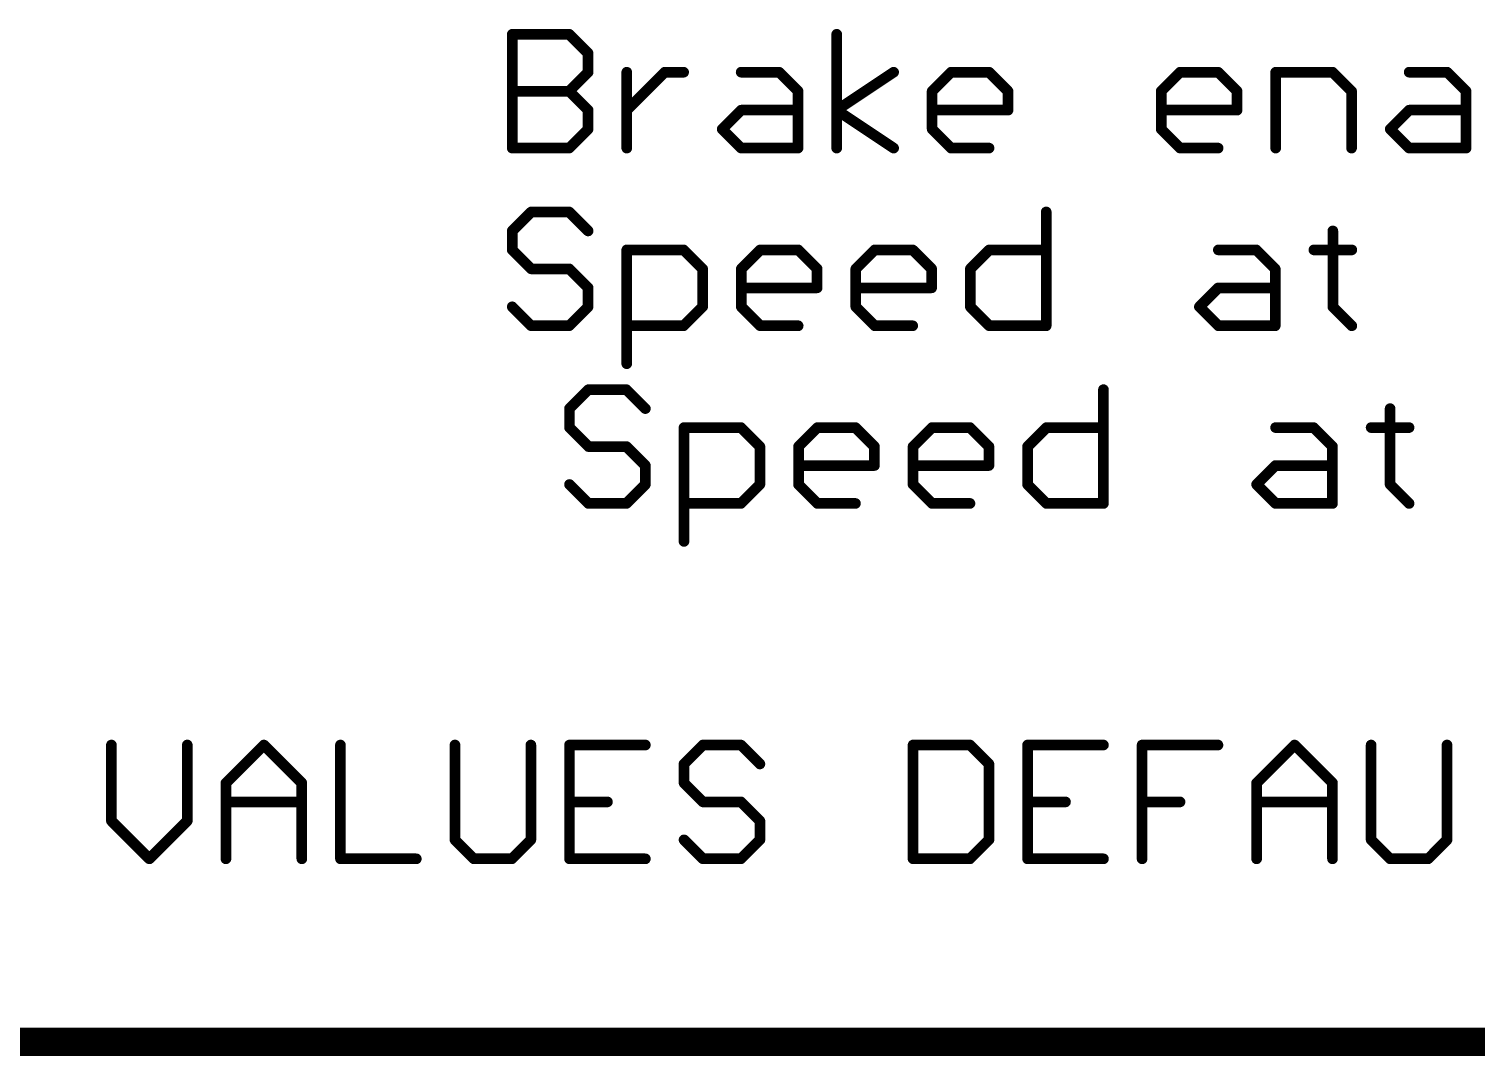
# Model space of a CAD drawing. Extents: x 0 to 387, y 0 to 260.
# Drawn here: x 314.99 to 335.68, y 190.3 to 204.98 of the extents above; entities that cross this region are included whole.
import ezdxf

# ---------------------------------------------------------------- set-up
doc = ezdxf.new("R2010")
doc.units = 0
doc.layers.add('91', color=94, linetype='CONTINUOUS')
doc.layers.add('94', color=14, linetype='CONTINUOUS')

msp = doc.modelspace()

# ---------------------------------------------------------------- linework, layer by layer
at = {"layer": '91', "const_width": 0.4064}
msp.add_lwpolyline([(353.06, 190.5), (294.64, 190.5)], dxfattribs=at)
at = {"layer": '94', "const_width": 0.1524}
for points in [[(321.8978, 203.2762), (321.8978, 204.9032)], [(321.8978, 204.9032), (322.7113, 204.9032)], [(322.7113, 204.9032), (322.9825, 204.632)], [(326.5364, 203.2762), (326.5364, 204.9032)], [(322.9825, 204.632), (322.9825, 204.3609)], [(322.9825, 204.3609), (322.7113, 204.0897)], [(323.535, 203.2762), (323.535, 204.3609)], [(323.535, 203.8185), (324.0773, 204.3609)], [(324.0773, 204.3609), (324.3485, 204.3609)], [(325.1704, 204.3609), (325.7128, 204.3609)], [(325.7128, 204.3609), (325.9839, 204.0897)], [(326.5364, 203.8185), (327.3499, 204.3609)], [(327.9007, 204.0897), (328.1719, 204.3609)], [(328.1719, 204.3609), (328.7142, 204.3609)], [(328.7142, 204.3609), (328.9854, 204.0897)], [(331.175, 204.0897), (331.4462, 204.3609)], [(331.4462, 204.3609), (331.9885, 204.3609)], [(331.9885, 204.3609), (332.2597, 204.0897)], [(332.8122, 203.2762), (332.8122, 204.3609)], [(332.8122, 204.3609), (333.6257, 204.3609)], [(333.6257, 204.3609), (333.8968, 204.0897)], [(334.7205, 204.3609), (335.2628, 204.3609)], [(335.2628, 204.3609), (335.534, 204.0897)], [(321.8978, 204.0897), (322.7113, 204.0897)], [(322.7113, 204.0897), (322.9825, 203.8185)], [(325.9839, 204.0897), (325.9839, 203.2762)], [(327.9007, 203.5474), (327.9007, 204.0897)], [(328.9854, 204.0897), (328.9854, 203.8185)], [(331.175, 203.5474), (331.175, 204.0897)], [(332.2597, 204.0897), (332.2597, 203.8185)], [(333.8968, 204.0897), (333.8968, 203.2762)], [(335.534, 204.0897), (335.534, 203.2762)], [(322.9825, 203.8185), (322.9825, 203.5474)], [(324.8993, 203.5474), (325.1704, 203.8185)], [(325.1704, 203.8185), (325.9839, 203.8185)], [(327.3499, 203.2762), (326.5364, 203.8185)], [(328.9854, 203.8185), (327.9007, 203.8185)], [(332.2597, 203.8185), (331.175, 203.8185)], [(334.4493, 203.5474), (334.7205, 203.8185)], [(334.7205, 203.8185), (335.534, 203.8185)], [(322.9825, 203.5474), (322.7113, 203.2762)], [(325.1704, 203.2762), (324.8993, 203.5474)], [(328.1719, 203.2762), (327.9007, 203.5474)], [(331.4462, 203.2762), (331.175, 203.5474)], [(334.7205, 203.2762), (334.4493, 203.5474)], [(322.7113, 203.2762), (321.8978, 203.2762)], [(325.9839, 203.2762), (325.1704, 203.2762)], [(328.7142, 203.2762), (328.1719, 203.2762)], [(331.9885, 203.2762), (331.4462, 203.2762)], [(335.534, 203.2762), (334.7205, 203.2762)], [(322.169, 202.3632), (321.8978, 202.092)], [(322.7113, 202.3632), (322.169, 202.3632)], [(322.9825, 202.092), (322.7113, 202.3632)], [(329.5311, 202.3632), (329.5311, 200.7362)], [(321.8978, 202.092), (321.8978, 201.8209)], [(333.6291, 202.092), (333.6291, 201.0074)], [(321.8978, 201.8209), (322.169, 201.5497)], [(323.535, 200.1939), (323.535, 201.8209)], [(323.535, 201.8209), (324.3485, 201.8209)], [(324.3485, 201.8209), (324.6196, 201.5497)], [(325.1721, 201.5497), (325.4433, 201.8209)], [(325.4433, 201.8209), (325.9856, 201.8209)], [(325.9856, 201.8209), (326.2568, 201.5497)], [(326.8093, 201.5497), (327.0804, 201.8209)], [(327.0804, 201.8209), (327.6228, 201.8209)], [(327.6228, 201.8209), (327.8939, 201.5497)], [(328.4464, 201.5497), (328.7176, 201.8209)], [(328.7176, 201.8209), (329.5311, 201.8209)], [(331.9919, 201.8209), (332.5342, 201.8209)], [(332.5342, 201.8209), (332.8054, 201.5497)], [(333.3579, 201.8209), (333.9002, 201.8209)], [(322.169, 201.5497), (322.7113, 201.5497)], [(322.7113, 201.5497), (322.9825, 201.2785)], [(324.6196, 201.5497), (324.6196, 201.0074)], [(325.1721, 201.0074), (325.1721, 201.5497)], [(326.2568, 201.5497), (326.2568, 201.2785)], [(326.8093, 201.0074), (326.8093, 201.5497)], [(327.8939, 201.5497), (327.8939, 201.2785)], [(328.4464, 201.0074), (328.4464, 201.5497)], [(332.8054, 201.5497), (332.8054, 200.7362)], [(322.9825, 201.2785), (322.9825, 201.0074)], [(326.2568, 201.2785), (325.1721, 201.2785)], [(327.8939, 201.2785), (326.8093, 201.2785)], [(331.7207, 201.0074), (331.9919, 201.2785)], [(331.9919, 201.2785), (332.8054, 201.2785)], [(322.169, 200.7362), (321.8978, 201.0074)], [(322.9825, 201.0074), (322.7113, 200.7362)], [(324.6196, 201.0074), (324.3485, 200.7362)], [(325.4433, 200.7362), (325.1721, 201.0074)], [(327.0804, 200.7362), (326.8093, 201.0074)], [(328.7176, 200.7362), (328.4464, 201.0074)], [(331.9919, 200.7362), (331.7207, 201.0074)], [(333.6291, 201.0074), (333.9002, 200.7362)], [(322.7113, 200.7362), (322.169, 200.7362)], [(324.3485, 200.7362), (323.535, 200.7362)], [(325.9856, 200.7362), (325.4433, 200.7362)], [(327.6228, 200.7362), (327.0804, 200.7362)], [(329.5311, 200.7362), (328.7176, 200.7362)], [(332.8054, 200.7362), (331.9919, 200.7362)], [(322.9875, 199.8232), (322.7164, 199.552)], [(323.5299, 199.8232), (322.9875, 199.8232)], [(323.801, 199.552), (323.5299, 199.8232)], [(330.3497, 199.8232), (330.3497, 198.1962)], [(322.7164, 199.552), (322.7164, 199.2809)], [(334.4476, 199.552), (334.4476, 198.4674)], [(322.7164, 199.2809), (322.9875, 199.0097)], [(324.3535, 197.6539), (324.3535, 199.2809)], [(324.3535, 199.2809), (325.167, 199.2809)], [(325.167, 199.2809), (325.4382, 199.0097)], [(325.9907, 199.0097), (326.2619, 199.2809)], [(326.2619, 199.2809), (326.8042, 199.2809)], [(326.8042, 199.2809), (327.0754, 199.0097)], [(327.6279, 199.0097), (327.899, 199.2809)], [(327.899, 199.2809), (328.4413, 199.2809)], [(328.4413, 199.2809), (328.7125, 199.0097)], [(329.265, 199.0097), (329.5362, 199.2809)], [(329.5362, 199.2809), (330.3497, 199.2809)], [(332.8105, 199.2809), (333.3528, 199.2809)], [(333.3528, 199.2809), (333.624, 199.0097)], [(334.1765, 199.2809), (334.7188, 199.2809)], [(322.9875, 199.0097), (323.5299, 199.0097)], [(323.5299, 199.0097), (323.801, 198.7385)], [(325.4382, 199.0097), (325.4382, 198.4674)], [(325.9907, 198.4674), (325.9907, 199.0097)], [(327.0754, 199.0097), (327.0754, 198.7385)], [(327.6279, 198.4674), (327.6279, 199.0097)], [(328.7125, 199.0097), (328.7125, 198.7385)], [(329.265, 198.4674), (329.265, 199.0097)], [(333.624, 199.0097), (333.624, 198.1962)], [(323.801, 198.7385), (323.801, 198.4674)], [(327.0754, 198.7385), (325.9907, 198.7385)], [(328.7125, 198.7385), (327.6279, 198.7385)], [(332.5393, 198.4674), (332.8105, 198.7385)], [(332.8105, 198.7385), (333.624, 198.7385)], [(322.9875, 198.1962), (322.7164, 198.4674)], [(323.801, 198.4674), (323.5299, 198.1962)], [(325.4382, 198.4674), (325.167, 198.1962)], [(326.2619, 198.1962), (325.9907, 198.4674)], [(327.899, 198.1962), (327.6279, 198.4674)], [(329.5362, 198.1962), (329.265, 198.4674)], [(332.8105, 198.1962), (332.5393, 198.4674)], [(334.4476, 198.4674), (334.7188, 198.1962)], [(323.5299, 198.1962), (322.9875, 198.1962)], [(325.167, 198.1962), (324.3535, 198.1962)], [(326.8042, 198.1962), (326.2619, 198.1962)], [(328.4413, 198.1962), (327.899, 198.1962)], [(330.3497, 198.1962), (329.5362, 198.1962)], [(333.624, 198.1962), (332.8105, 198.1962)], [(316.1678, 194.7432), (316.1678, 193.6585)], [(317.2524, 193.6585), (317.2524, 194.7432)], [(317.8049, 194.2009), (318.3472, 194.7432)], [(318.3472, 194.7432), (318.8896, 194.2009)], [(319.4421, 194.7432), (319.4421, 193.1162)], [(321.0792, 194.7432), (321.0792, 193.3874)], [(322.1639, 193.3874), (322.1639, 194.7432)], [(323.801, 194.7432), (322.7164, 194.7432)], [(322.7164, 194.7432), (322.7164, 193.1162)], [(324.6247, 194.7432), (324.3535, 194.472)], [(325.167, 194.7432), (324.6247, 194.7432)], [(325.4382, 194.472), (325.167, 194.7432)], [(327.6279, 194.7432), (327.6279, 193.1162)], [(328.4413, 194.7432), (327.6279, 194.7432)], [(328.7125, 194.472), (328.4413, 194.7432)], [(330.3497, 194.7432), (329.265, 194.7432)], [(329.265, 194.7432), (329.265, 193.1162)], [(330.9022, 193.1162), (330.9022, 194.7432)], [(330.9022, 194.7432), (331.9868, 194.7432)], [(332.5393, 194.2009), (333.0817, 194.7432)], [(333.0817, 194.7432), (333.624, 194.2009)], [(334.1765, 194.7432), (334.1765, 193.3874)], [(335.2611, 193.3874), (335.2611, 194.7432)], [(324.3535, 194.472), (324.3535, 194.2009)], [(328.7125, 193.3874), (328.7125, 194.472)], [(317.8049, 193.1162), (317.8049, 194.2009)], [(318.8896, 194.2009), (318.8896, 193.1162)], [(324.3535, 194.2009), (324.6247, 193.9297)], [(332.5393, 193.1162), (332.5393, 194.2009)], [(333.624, 194.2009), (333.624, 193.1162)], [(317.8049, 193.9297), (318.8896, 193.9297)], [(322.7164, 193.9297), (323.2587, 193.9297)], [(324.6247, 193.9297), (325.167, 193.9297)], [(325.167, 193.9297), (325.4382, 193.6585)], [(329.265, 193.9297), (329.8073, 193.9297)], [(330.9022, 193.9297), (331.4445, 193.9297)], [(332.5393, 193.9297), (333.624, 193.9297)], [(316.1678, 193.6585), (316.7101, 193.1162)], [(316.7101, 193.1162), (317.2524, 193.6585)], [(325.4382, 193.6585), (325.4382, 193.3874)], [(321.0792, 193.3874), (321.3504, 193.1162)], [(321.8927, 193.1162), (322.1639, 193.3874)], [(324.6247, 193.1162), (324.3535, 193.3874)], [(325.4382, 193.3874), (325.167, 193.1162)], [(328.4413, 193.1162), (328.7125, 193.3874)], [(334.1765, 193.3874), (334.4476, 193.1162)], [(334.99, 193.1162), (335.2611, 193.3874)], [(319.4421, 193.1162), (320.5267, 193.1162)], [(321.3504, 193.1162), (321.8927, 193.1162)], [(322.7164, 193.1162), (323.801, 193.1162)], [(325.167, 193.1162), (324.6247, 193.1162)], [(327.6279, 193.1162), (328.4413, 193.1162)], [(329.265, 193.1162), (330.3497, 193.1162)], [(334.4476, 193.1162), (334.99, 193.1162)]]:
    msp.add_lwpolyline(points, dxfattribs=at)
at = {"layer": '94', "const_width": 0.0762}
for points in [[(321.9359, 204.9032, 1), (321.8597, 204.9032)], [(321.8978, 204.9413, 1), (321.8978, 204.8651)], [(322.7382, 204.9301, 1), (322.6844, 204.8762)], [(322.7113, 204.8651, 1), (322.7113, 204.9413)], [(326.5745, 204.9032, 1), (326.4983, 204.9032)], [(323.0206, 204.632, 1), (322.9444, 204.632)], [(322.9555, 204.6051, 1), (323.0094, 204.659)], [(322.9444, 204.3609, 1), (323.0206, 204.3609)], [(323.0094, 204.3339, 1), (322.9555, 204.3878)], [(323.5731, 204.3609, 1), (323.4969, 204.3609)], [(324.0773, 204.399, 1), (324.0773, 204.3228)], [(324.1042, 204.3339, 1), (324.0504, 204.3878)], [(324.3485, 204.3228, 1), (324.3485, 204.399)], [(325.1704, 204.399, 1), (325.1704, 204.3228)], [(325.7397, 204.3878, 1), (325.6858, 204.3339)], [(325.7128, 204.3228, 1), (325.7128, 204.399)], [(327.371, 204.3292, 1), (327.3288, 204.3926)], [(328.1719, 204.399, 1), (328.1719, 204.3228)], [(328.1988, 204.3339, 1), (328.1449, 204.3878)], [(328.7412, 204.3878, 1), (328.6873, 204.3339)], [(328.7142, 204.3228, 1), (328.7142, 204.399)], [(331.4462, 204.399, 1), (331.4462, 204.3228)], [(331.4731, 204.3339, 1), (331.4192, 204.3878)], [(332.0155, 204.3878, 1), (331.9616, 204.3339)], [(331.9885, 204.3228, 1), (331.9885, 204.399)], [(332.8503, 204.3609, 1), (332.7741, 204.3609)], [(332.8122, 204.399, 1), (332.8122, 204.3228)], [(333.6526, 204.3878, 1), (333.5987, 204.3339)], [(333.6257, 204.3228, 1), (333.6257, 204.399)], [(334.7205, 204.399, 1), (334.7205, 204.3228)], [(335.2898, 204.3878, 1), (335.2359, 204.3339)], [(335.2628, 204.3228, 1), (335.2628, 204.399)], [(321.8978, 204.1278, 1), (321.8978, 204.0516)], [(322.7382, 204.1166, 1), (322.6844, 204.0628)], [(322.6844, 204.1166, 1), (322.7382, 204.0628)], [(322.7113, 204.0516, 1), (322.7113, 204.1278)], [(326.022, 204.0897, 1), (325.9458, 204.0897)], [(325.957, 204.0628, 1), (326.0109, 204.1166)], [(327.9388, 204.0897, 1), (327.8626, 204.0897)], [(327.8738, 204.1166, 1), (327.9277, 204.0628)], [(329.0235, 204.0897, 1), (328.9473, 204.0897)], [(328.9584, 204.0628, 1), (329.0123, 204.1166)], [(331.2131, 204.0897, 1), (331.1369, 204.0897)], [(331.1481, 204.1166, 1), (331.202, 204.0628)], [(332.2978, 204.0897, 1), (332.2216, 204.0897)], [(332.2327, 204.0628, 1), (332.2866, 204.1166)], [(333.9349, 204.0897, 1), (333.8587, 204.0897)], [(333.8699, 204.0628, 1), (333.9238, 204.1166)], [(335.5721, 204.0897, 1), (335.4959, 204.0897)], [(335.5071, 204.0628, 1), (335.5609, 204.1166)], [(323.0206, 203.8185, 1), (322.9444, 203.8185)], [(322.9555, 203.7916, 1), (323.0094, 203.8455)], [(323.508, 203.8455, 1), (323.5619, 203.7916)], [(325.1704, 203.8566, 1), (325.1704, 203.7804)], [(325.1974, 203.7916, 1), (325.1435, 203.8455)], [(325.9839, 203.7804, 1), (325.9839, 203.8566)], [(326.5576, 203.8502, 1), (326.5153, 203.7868)], [(326.5153, 203.8502, 1), (326.5576, 203.7868)], [(327.9007, 203.8566, 1), (327.9007, 203.7804)], [(328.9473, 203.8185, 1), (329.0235, 203.8185)], [(328.9854, 203.7804, 1), (328.9854, 203.8566)], [(331.175, 203.8566, 1), (331.175, 203.7804)], [(332.2216, 203.8185, 1), (332.2978, 203.8185)], [(332.2597, 203.7804, 1), (332.2597, 203.8566)], [(334.7205, 203.8566, 1), (334.7205, 203.7804)], [(334.7474, 203.7916, 1), (334.6936, 203.8455)], [(335.534, 203.7804, 1), (335.534, 203.8566)], [(322.9444, 203.5474, 1), (323.0206, 203.5474)], [(323.0094, 203.5204, 1), (322.9555, 203.5743)], [(324.9262, 203.5743, 1), (324.8723, 203.5204)], [(324.8723, 203.5743, 1), (324.9262, 203.5204)], [(327.9277, 203.5743, 1), (327.8738, 203.5204)], [(327.8626, 203.5474, 1), (327.9388, 203.5474)], [(331.202, 203.5743, 1), (331.1481, 203.5204)], [(331.1369, 203.5474, 1), (331.2131, 203.5474)], [(334.4763, 203.5743, 1), (334.4224, 203.5204)], [(334.4224, 203.5743, 1), (334.4763, 203.5204)], [(321.8978, 203.3143, 1), (321.8978, 203.2381)], [(321.8597, 203.2762, 1), (321.9359, 203.2762)], [(322.6844, 203.3031, 1), (322.7382, 203.2493)], [(322.7113, 203.2381, 1), (322.7113, 203.3143)], [(323.4969, 203.2762, 1), (323.5731, 203.2762)], [(325.1704, 203.3143, 1), (325.1704, 203.2381)], [(325.1435, 203.2493, 1), (325.1974, 203.3031)], [(325.9458, 203.2762, 1), (326.022, 203.2762)], [(325.9839, 203.2381, 1), (325.9839, 203.3143)], [(326.4983, 203.2762, 1), (326.5745, 203.2762)], [(327.3288, 203.2445, 1), (327.371, 203.3079)], [(328.1719, 203.3143, 1), (328.1719, 203.2381)], [(328.1449, 203.2493, 1), (328.1988, 203.3031)], [(328.7142, 203.2381, 1), (328.7142, 203.3143)], [(331.4462, 203.3143, 1), (331.4462, 203.2381)], [(331.4192, 203.2493, 1), (331.4731, 203.3031)], [(331.9885, 203.2381, 1), (331.9885, 203.3143)], [(332.7741, 203.2762, 1), (332.8503, 203.2762)], [(333.8587, 203.2762, 1), (333.9349, 203.2762)], [(334.7205, 203.3143, 1), (334.7205, 203.2381)], [(334.6936, 203.2493, 1), (334.7474, 203.3031)], [(335.4959, 203.2762, 1), (335.5721, 203.2762)], [(335.534, 203.2381, 1), (335.534, 203.3143)], [(322.169, 202.4013, 1), (322.169, 202.3251)], [(322.1959, 202.3362, 1), (322.142, 202.3901)], [(322.7382, 202.3901, 1), (322.6844, 202.3362)], [(322.7113, 202.3251, 1), (322.7113, 202.4013)], [(329.5692, 202.3632, 1), (329.493, 202.3632)], [(321.9359, 202.092, 1), (321.8597, 202.092)], [(321.8709, 202.119, 1), (321.9248, 202.0651)], [(322.9555, 202.0651, 1), (323.0094, 202.119)], [(333.6672, 202.092, 1), (333.591, 202.092)], [(321.9248, 201.8478, 1), (321.8709, 201.7939)], [(321.8597, 201.8209, 1), (321.9359, 201.8209)], [(323.5731, 201.8209, 1), (323.4969, 201.8209)], [(323.535, 201.859, 1), (323.535, 201.7828)], [(324.3754, 201.8478, 1), (324.3215, 201.7939)], [(324.3485, 201.7828, 1), (324.3485, 201.859)], [(325.4433, 201.859, 1), (325.4433, 201.7828)], [(325.4702, 201.7939, 1), (325.4163, 201.8478)], [(326.0126, 201.8478, 1), (325.9587, 201.7939)], [(325.9856, 201.7828, 1), (325.9856, 201.859)], [(327.0804, 201.859, 1), (327.0804, 201.7828)], [(327.1074, 201.7939, 1), (327.0535, 201.8478)], [(327.6497, 201.8478, 1), (327.5958, 201.7939)], [(327.6228, 201.7828, 1), (327.6228, 201.859)], [(328.7176, 201.859, 1), (328.7176, 201.7828)], [(328.7445, 201.7939, 1), (328.6907, 201.8478)], [(329.5311, 201.7828, 1), (329.5311, 201.859)], [(331.9919, 201.859, 1), (331.9919, 201.7828)], [(332.5612, 201.8478, 1), (332.5073, 201.7939)], [(332.5342, 201.7828, 1), (332.5342, 201.859)], [(333.3579, 201.859, 1), (333.3579, 201.7828)], [(333.9002, 201.7828, 1), (333.9002, 201.859)], [(322.169, 201.5878, 1), (322.169, 201.5116)], [(322.142, 201.5228, 1), (322.1959, 201.5766)], [(322.7382, 201.5766, 1), (322.6844, 201.5228)], [(322.7113, 201.5116, 1), (322.7113, 201.5878)], [(324.6577, 201.5497, 1), (324.5815, 201.5497)], [(324.5927, 201.5228, 1), (324.6466, 201.5766)], [(325.2102, 201.5497, 1), (325.134, 201.5497)], [(325.1452, 201.5766, 1), (325.1991, 201.5228)], [(326.2949, 201.5497, 1), (326.2187, 201.5497)], [(326.2298, 201.5228, 1), (326.2837, 201.5766)], [(326.8474, 201.5497, 1), (326.7712, 201.5497)], [(326.7823, 201.5766, 1), (326.8362, 201.5228)], [(327.932, 201.5497, 1), (327.8558, 201.5497)], [(327.867, 201.5228, 1), (327.9209, 201.5766)], [(328.4845, 201.5497, 1), (328.4083, 201.5497)], [(328.4195, 201.5766, 1), (328.4734, 201.5228)], [(332.8435, 201.5497, 1), (332.7673, 201.5497)], [(332.7785, 201.5228, 1), (332.8323, 201.5766)], [(323.0206, 201.2785, 1), (322.9444, 201.2785)], [(322.9555, 201.2516, 1), (323.0094, 201.3055)], [(325.1721, 201.3166, 1), (325.1721, 201.2404)], [(326.2187, 201.2785, 1), (326.2949, 201.2785)], [(326.2568, 201.2404, 1), (326.2568, 201.3166)], [(326.8093, 201.3166, 1), (326.8093, 201.2404)], [(327.8558, 201.2785, 1), (327.932, 201.2785)], [(327.8939, 201.2404, 1), (327.8939, 201.3166)], [(331.9919, 201.3166, 1), (331.9919, 201.2404)], [(332.0189, 201.2516, 1), (331.965, 201.3055)], [(332.8054, 201.2404, 1), (332.8054, 201.3166)], [(321.9248, 201.0343, 1), (321.8709, 200.9804)], [(322.9444, 201.0074, 1), (323.0206, 201.0074)], [(323.0094, 200.9804, 1), (322.9555, 201.0343)], [(324.5815, 201.0074, 1), (324.6577, 201.0074)], [(324.6466, 200.9804, 1), (324.5927, 201.0343)], [(325.1991, 201.0343, 1), (325.1452, 200.9804)], [(325.134, 201.0074, 1), (325.2102, 201.0074)], [(326.8362, 201.0343, 1), (326.7823, 200.9804)], [(326.7712, 201.0074, 1), (326.8474, 201.0074)], [(328.4734, 201.0343, 1), (328.4195, 200.9804)], [(328.4083, 201.0074, 1), (328.4845, 201.0074)], [(331.7477, 201.0343, 1), (331.6938, 200.9804)], [(331.6938, 201.0343, 1), (331.7477, 200.9804)], [(333.656, 201.0343, 1), (333.6021, 200.9804)], [(333.591, 201.0074, 1), (333.6672, 201.0074)], [(322.169, 200.7743, 1), (322.169, 200.6981)], [(322.142, 200.7093, 1), (322.1959, 200.7631)], [(322.6844, 200.7631, 1), (322.7382, 200.7093)], [(322.7113, 200.6981, 1), (322.7113, 200.7743)], [(323.535, 200.7743, 1), (323.535, 200.6981)], [(324.3215, 200.7631, 1), (324.3754, 200.7093)], [(324.3485, 200.6981, 1), (324.3485, 200.7743)], [(325.4433, 200.7743, 1), (325.4433, 200.6981)], [(325.4163, 200.7093, 1), (325.4702, 200.7631)], [(325.9856, 200.6981, 1), (325.9856, 200.7743)], [(327.0804, 200.7743, 1), (327.0804, 200.6981)], [(327.0535, 200.7093, 1), (327.1074, 200.7631)], [(327.6228, 200.6981, 1), (327.6228, 200.7743)], [(328.7176, 200.7743, 1), (328.7176, 200.6981)], [(328.6907, 200.7093, 1), (328.7445, 200.7631)], [(329.493, 200.7362, 1), (329.5692, 200.7362)], [(329.5311, 200.6981, 1), (329.5311, 200.7743)], [(331.9919, 200.7743, 1), (331.9919, 200.6981)], [(331.965, 200.7093, 1), (332.0189, 200.7631)], [(332.7673, 200.7362, 1), (332.8435, 200.7362)], [(332.8054, 200.6981, 1), (332.8054, 200.7743)], [(333.8733, 200.7093, 1), (333.9272, 200.7631)], [(323.4969, 200.1939, 1), (323.5731, 200.1939)], [(322.9875, 199.8613, 1), (322.9875, 199.7851)], [(323.0145, 199.7962, 1), (322.9606, 199.8501)], [(323.5568, 199.8501, 1), (323.5029, 199.7962)], [(323.5299, 199.7851, 1), (323.5299, 199.8613)], [(330.3878, 199.8232, 1), (330.3116, 199.8232)], [(322.6894, 199.579, 1), (322.7433, 199.5251)], [(322.7545, 199.552, 1), (322.6783, 199.552)], [(323.7741, 199.5251, 1), (323.828, 199.579)], [(334.4857, 199.552, 1), (334.4095, 199.552)], [(322.7433, 199.3078, 1), (322.6894, 199.2539)], [(322.6783, 199.2809, 1), (322.7545, 199.2809)], [(324.3916, 199.2809, 1), (324.3154, 199.2809)], [(324.3535, 199.319, 1), (324.3535, 199.2428)], [(325.194, 199.3078, 1), (325.1401, 199.2539)], [(325.167, 199.2428, 1), (325.167, 199.319)], [(326.2619, 199.319, 1), (326.2619, 199.2428)], [(326.2888, 199.2539, 1), (326.2349, 199.3078)], [(326.8311, 199.3078, 1), (326.7773, 199.2539)], [(326.8042, 199.2428, 1), (326.8042, 199.319)], [(327.899, 199.319, 1), (327.899, 199.2428)], [(327.926, 199.2539, 1), (327.8721, 199.3078)], [(328.4683, 199.3078, 1), (328.4144, 199.2539)], [(328.4413, 199.2428, 1), (328.4413, 199.319)], [(329.5362, 199.319, 1), (329.5362, 199.2428)], [(329.5631, 199.2539, 1), (329.5092, 199.3078)], [(330.3497, 199.2428, 1), (330.3497, 199.319)], [(332.8105, 199.319, 1), (332.8105, 199.2428)], [(333.3798, 199.3078, 1), (333.3259, 199.2539)], [(333.3528, 199.2428, 1), (333.3528, 199.319)], [(334.1765, 199.319, 1), (334.1765, 199.2428)], [(334.7188, 199.2428, 1), (334.7188, 199.319)], [(322.9875, 199.0478, 1), (322.9875, 198.9716)], [(322.9606, 198.9828, 1), (323.0145, 199.0366)], [(323.5568, 199.0366, 1), (323.5029, 198.9828)], [(323.5299, 198.9716, 1), (323.5299, 199.0478)], [(325.4763, 199.0097, 1), (325.4001, 199.0097)], [(325.4113, 198.9828, 1), (325.4651, 199.0366)], [(326.0288, 199.0097, 1), (325.9526, 199.0097)], [(325.9638, 199.0366, 1), (326.0176, 198.9828)], [(327.1135, 199.0097, 1), (327.0373, 199.0097)], [(327.0484, 198.9828, 1), (327.1023, 199.0366)], [(327.666, 199.0097, 1), (327.5898, 199.0097)], [(327.6009, 199.0366, 1), (327.6548, 198.9828)], [(328.7506, 199.0097, 1), (328.6744, 199.0097)], [(328.6856, 198.9828, 1), (328.7395, 199.0366)], [(329.3031, 199.0097, 1), (329.2269, 199.0097)], [(329.2381, 199.0366, 1), (329.292, 198.9828)], [(333.6621, 199.0097, 1), (333.5859, 199.0097)], [(333.597, 198.9828, 1), (333.6509, 199.0366)], [(323.8391, 198.7385, 1), (323.7629, 198.7385)], [(325.9907, 198.7766, 1), (325.9907, 198.7004)], [(327.0754, 198.7004, 1), (327.0754, 198.7766)], [(327.6279, 198.7766, 1), (327.6279, 198.7004)], [(328.7125, 198.7004, 1), (328.7125, 198.7766)], [(332.8105, 198.7766, 1), (332.8105, 198.7004)], [(332.8374, 198.7116, 1), (332.7835, 198.7655)], [(333.624, 198.7004, 1), (333.624, 198.7766)], [(323.7741, 198.7116, 1), (323.828, 198.7655)], [(327.0373, 198.7385, 1), (327.1135, 198.7385)], [(328.6744, 198.7385, 1), (328.7506, 198.7385)], [(322.7433, 198.4943, 1), (322.6894, 198.4404)], [(323.7629, 198.4674, 1), (323.8391, 198.4674)], [(323.828, 198.4404, 1), (323.7741, 198.4943)], [(325.4001, 198.4674, 1), (325.4763, 198.4674)], [(325.4651, 198.4404, 1), (325.4113, 198.4943)], [(326.0176, 198.4943, 1), (325.9638, 198.4404)], [(325.9526, 198.4674, 1), (326.0288, 198.4674)], [(327.6548, 198.4943, 1), (327.6009, 198.4404)], [(327.5898, 198.4674, 1), (327.666, 198.4674)], [(329.292, 198.4943, 1), (329.2381, 198.4404)], [(329.2269, 198.4674, 1), (329.3031, 198.4674)], [(332.5663, 198.4943, 1), (332.5124, 198.4404)], [(332.5124, 198.4943, 1), (332.5663, 198.4404)], [(334.4746, 198.4943, 1), (334.4207, 198.4404)], [(334.4095, 198.4674, 1), (334.4857, 198.4674)], [(322.9875, 198.2343, 1), (322.9875, 198.1581)], [(322.9606, 198.1693, 1), (323.0145, 198.2231)], [(323.5029, 198.2231, 1), (323.5568, 198.1693)], [(323.5299, 198.1581, 1), (323.5299, 198.2343)], [(324.3535, 198.2343, 1), (324.3535, 198.1581)], [(325.1401, 198.2231, 1), (325.194, 198.1693)], [(325.167, 198.1581, 1), (325.167, 198.2343)], [(326.2619, 198.2343, 1), (326.2619, 198.1581)], [(326.2349, 198.1693, 1), (326.2888, 198.2231)], [(326.8042, 198.1581, 1), (326.8042, 198.2343)], [(327.899, 198.2343, 1), (327.899, 198.1581)], [(327.8721, 198.1693, 1), (327.926, 198.2231)], [(328.4413, 198.1581, 1), (328.4413, 198.2343)], [(329.5362, 198.2343, 1), (329.5362, 198.1581)], [(329.5092, 198.1693, 1), (329.5631, 198.2231)], [(330.3116, 198.1962, 1), (330.3878, 198.1962)], [(330.3497, 198.1581, 1), (330.3497, 198.2343)], [(332.8105, 198.2343, 1), (332.8105, 198.1581)], [(332.7835, 198.1693, 1), (332.8374, 198.2231)], [(333.5859, 198.1962, 1), (333.6621, 198.1962)], [(333.624, 198.1581, 1), (333.624, 198.2343)], [(334.6919, 198.1693, 1), (334.7457, 198.2231)], [(324.3154, 197.6539, 1), (324.3916, 197.6539)], [(316.2059, 194.7432, 1), (316.1297, 194.7432)], [(317.2905, 194.7432, 1), (317.2143, 194.7432)], [(318.3742, 194.7701, 1), (318.3203, 194.7162)], [(318.3742, 194.7162, 1), (318.3203, 194.7701)], [(319.4802, 194.7432, 1), (319.404, 194.7432)], [(321.1173, 194.7432, 1), (321.0411, 194.7432)], [(322.202, 194.7432, 1), (322.1258, 194.7432)], [(322.7164, 194.7813, 1), (322.7164, 194.7051)], [(322.7545, 194.7432, 1), (322.6783, 194.7432)], [(323.801, 194.7051, 1), (323.801, 194.7813)], [(324.6247, 194.7813, 1), (324.6247, 194.7051)], [(324.6516, 194.7162, 1), (324.5978, 194.7701)], [(325.194, 194.7701, 1), (325.1401, 194.7162)], [(325.167, 194.7051, 1), (325.167, 194.7813)], [(327.666, 194.7432, 1), (327.5898, 194.7432)], [(327.6279, 194.7813, 1), (327.6279, 194.7051)], [(328.4683, 194.7701, 1), (328.4144, 194.7162)], [(328.4413, 194.7051, 1), (328.4413, 194.7813)], [(329.265, 194.7813, 1), (329.265, 194.7051)], [(329.3031, 194.7432, 1), (329.2269, 194.7432)], [(330.3497, 194.7051, 1), (330.3497, 194.7813)], [(330.9403, 194.7432, 1), (330.8641, 194.7432)], [(330.9022, 194.7813, 1), (330.9022, 194.7051)], [(331.9868, 194.7051, 1), (331.9868, 194.7813)], [(333.1086, 194.7701, 1), (333.0547, 194.7162)], [(333.1086, 194.7162, 1), (333.0547, 194.7701)], [(334.2146, 194.7432, 1), (334.1384, 194.7432)], [(335.2992, 194.7432, 1), (335.223, 194.7432)], [(324.3916, 194.472, 1), (324.3154, 194.472)], [(324.3266, 194.499, 1), (324.3805, 194.4451)], [(325.4113, 194.4451, 1), (325.4651, 194.499)], [(328.7506, 194.472, 1), (328.6744, 194.472)], [(328.6856, 194.4451, 1), (328.7395, 194.499)], [(317.843, 194.2009, 1), (317.7668, 194.2009)], [(317.778, 194.2278, 1), (317.8319, 194.1739)], [(318.9277, 194.2009, 1), (318.8515, 194.2009)], [(318.8626, 194.1739, 1), (318.9165, 194.2278)], [(324.3805, 194.2278, 1), (324.3266, 194.1739)], [(332.5774, 194.2009, 1), (332.5012, 194.2009)], [(332.5124, 194.2278, 1), (332.5663, 194.1739)], [(333.6621, 194.2009, 1), (333.5859, 194.2009)], [(333.597, 194.1739, 1), (333.6509, 194.2278)], [(324.3154, 194.2009, 1), (324.3916, 194.2009)], [(317.8049, 193.9678, 1), (317.8049, 193.8916)], [(318.8896, 193.8916, 1), (318.8896, 193.9678)], [(322.7164, 193.9678, 1), (322.7164, 193.8916)], [(323.2587, 193.8916, 1), (323.2587, 193.9678)], [(324.6247, 193.9678, 1), (324.6247, 193.8916)], [(324.5978, 193.9028, 1), (324.6516, 193.9566)], [(325.194, 193.9566, 1), (325.1401, 193.9028)], [(325.167, 193.8916, 1), (325.167, 193.9678)], [(329.265, 193.9678, 1), (329.265, 193.8916)], [(329.8073, 193.8916, 1), (329.8073, 193.9678)], [(330.9022, 193.9678, 1), (330.9022, 193.8916)], [(331.4445, 193.8916, 1), (331.4445, 193.9678)], [(332.5393, 193.9678, 1), (332.5393, 193.8916)], [(333.624, 193.8916, 1), (333.624, 193.9678)], [(316.1947, 193.6855, 1), (316.1408, 193.6316)], [(316.1297, 193.6585, 1), (316.2059, 193.6585)], [(317.2143, 193.6585, 1), (317.2905, 193.6585)], [(317.2794, 193.6316, 1), (317.2255, 193.6855)], [(325.4763, 193.6585, 1), (325.4001, 193.6585)], [(325.4113, 193.6316, 1), (325.4651, 193.6855)], [(321.1062, 193.4143, 1), (321.0523, 193.3604)], [(322.1908, 193.3604, 1), (322.137, 193.4143)], [(324.3805, 193.4143, 1), (324.3266, 193.3604)], [(325.4651, 193.3604, 1), (325.4113, 193.4143)], [(328.7395, 193.3604, 1), (328.6856, 193.4143)], [(334.2034, 193.4143, 1), (334.1495, 193.3604)], [(335.2881, 193.3604, 1), (335.2342, 193.4143)], [(321.0411, 193.3874, 1), (321.1173, 193.3874)], [(322.1258, 193.3874, 1), (322.202, 193.3874)], [(325.4001, 193.3874, 1), (325.4763, 193.3874)], [(328.6744, 193.3874, 1), (328.7506, 193.3874)], [(334.1384, 193.3874, 1), (334.2146, 193.3874)], [(335.223, 193.3874, 1), (335.2992, 193.3874)], [(316.6831, 193.1431, 1), (316.737, 193.0893)], [(316.6831, 193.0893, 1), (316.737, 193.1431)], [(317.7668, 193.1162, 1), (317.843, 193.1162)], [(318.8515, 193.1162, 1), (318.9277, 193.1162)], [(319.4421, 193.1543, 1), (319.4421, 193.0781)], [(319.404, 193.1162, 1), (319.4802, 193.1162)], [(320.5267, 193.0781, 1), (320.5267, 193.1543)], [(321.3504, 193.1543, 1), (321.3504, 193.0781)], [(321.3235, 193.0893, 1), (321.3773, 193.1431)], [(321.8658, 193.1431, 1), (321.9197, 193.0893)], [(321.8927, 193.0781, 1), (321.8927, 193.1543)], [(322.7164, 193.1543, 1), (322.7164, 193.0781)], [(322.6783, 193.1162, 1), (322.7545, 193.1162)], [(323.801, 193.0781, 1), (323.801, 193.1543)], [(324.6247, 193.1543, 1), (324.6247, 193.0781)], [(324.5978, 193.0893, 1), (324.6516, 193.1431)], [(325.1401, 193.1431, 1), (325.194, 193.0893)], [(325.167, 193.0781, 1), (325.167, 193.1543)], [(327.6279, 193.1543, 1), (327.6279, 193.0781)], [(327.5898, 193.1162, 1), (327.666, 193.1162)], [(328.4144, 193.1431, 1), (328.4683, 193.0893)], [(328.4413, 193.0781, 1), (328.4413, 193.1543)], [(329.265, 193.1543, 1), (329.265, 193.0781)], [(329.2269, 193.1162, 1), (329.3031, 193.1162)], [(330.3497, 193.0781, 1), (330.3497, 193.1543)], [(330.8641, 193.1162, 1), (330.9403, 193.1162)], [(332.5012, 193.1162, 1), (332.5774, 193.1162)], [(333.5859, 193.1162, 1), (333.6621, 193.1162)], [(334.4476, 193.1543, 1), (334.4476, 193.0781)], [(334.4207, 193.0893, 1), (334.4746, 193.1431)], [(334.963, 193.1431, 1), (335.0169, 193.0893)], [(334.99, 193.0781, 1), (334.99, 193.1543)]]:
    msp.add_lwpolyline(points, format="xyb", dxfattribs=at)

doc.saveas('drawing.dxf')
